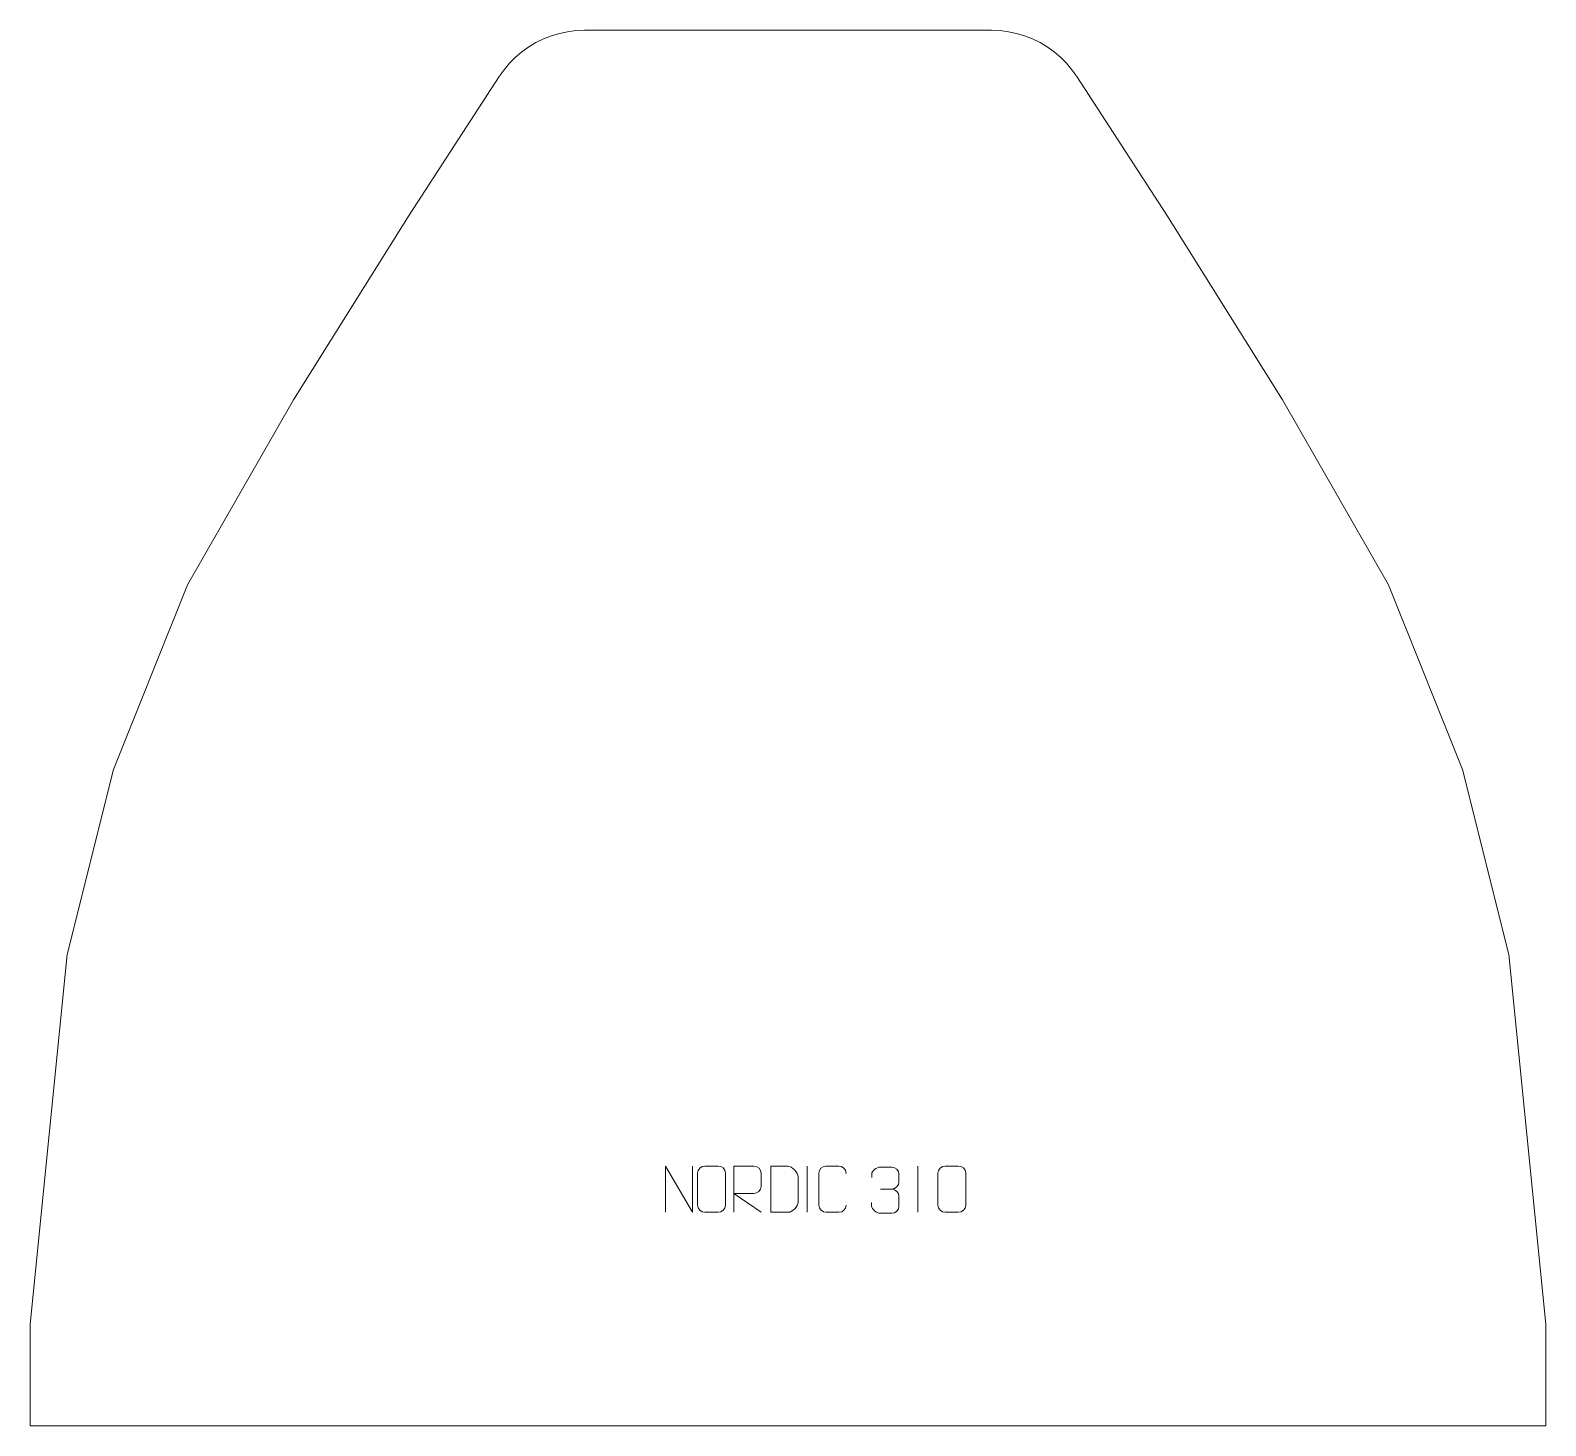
# Model space of a CAD drawing. Header units: millimetres. Extents: x -402 to 418, y 429 to 1184.
import ezdxf

# ---------------------------------------------------------------- set-up
doc = ezdxf.new("R2010")
doc.units = ezdxf.units.MM
doc.header["$MEASUREMENT"] = 0
doc.layers.add('layer 1', color=7, linetype='Continuous')

msp = doc.modelspace()

# ---------------------------------------------------------------- linework, layer by layer
at = {"layer": 'layer 1', "color": 242, "lineweight": 9}
msp.add_open_spline([(-102.0486, 1183.5716), (-102.0486, 1183.5716), (118.2945, 1183.5716), (118.2945, 1183.5716), (118.2945, 1183.5716), (118.2945, 1183.5716), (122.8441, 1183.3825), (122.8441, 1183.3825), (122.8441, 1183.3825), (122.8441, 1183.3825), (127.3628, 1182.818), (127.3628, 1182.818), (127.3628, 1182.818), (127.3628, 1182.818), (131.8191, 1181.8816), (131.8191, 1181.8816), (131.8191, 1181.8816), (131.8191, 1181.8816), (136.1823, 1180.579), (136.1823, 1180.579), (136.1823, 1180.579), (136.1823, 1180.579), (140.4229, 1178.9202), (140.4229, 1178.9202), (140.4229, 1178.9202), (140.4229, 1178.9202), (144.5114, 1176.9163), (144.5114, 1176.9163), (144.5114, 1176.9163), (144.5114, 1176.9163), (148.4208, 1174.5804), (148.4208, 1174.5804), (148.4208, 1174.5804), (148.4208, 1174.5804), (152.1224, 1171.9286), (152.1224, 1171.9286), (152.1224, 1171.9286), (152.1224, 1171.9286), (155.5918, 1168.9798), (155.5918, 1168.9798), (155.5918, 1168.9798), (155.5918, 1168.9798), (158.8061, 1165.7549), (158.8061, 1165.7549), (158.8061, 1165.7549), (158.8061, 1165.7549), (161.7414, 1162.2738), (161.7414, 1162.2738), (161.7414, 1162.2738), (161.7414, 1162.2738), (164.3793, 1158.5615), (164.3793, 1158.5615), (164.3793, 1158.5615), (164.3793, 1158.5615), (213.1237, 1083.5714), (213.1237, 1083.5714), (213.1237, 1083.5714), (213.1237, 1083.5714), (275.6238, 983.571), (275.6238, 983.571), (275.6238, 983.571), (275.6238, 983.571), (333.1234, 883.5713), (333.1234, 883.5713), (333.1234, 883.5713), (333.1234, 883.5713), (373.1229, 783.572), (373.1229, 783.572), (373.1229, 783.572), (373.1229, 783.572), (398.1237, 683.5715), (398.1237, 683.5715), (398.1237, 683.5715), (398.1237, 683.5715), (418.123, 483.5717), (418.123, 483.5717), (418.123, 483.5717), (418.123, 483.5717), (418.123, 428.5713), (418.123, 428.5713), (418.123, 428.5713), (418.123, 428.5713), (-401.8768, 428.5713), (-401.8768, 428.5713), (-401.8768, 428.5713), (-401.8768, 428.5713), (-401.8768, 483.5717), (-401.8768, 483.5717), (-401.8768, 483.5717), (-401.8768, 483.5717), (-381.8767, 683.5715), (-381.8767, 683.5715), (-381.8767, 683.5715), (-381.8767, 683.5715), (-356.8759, 783.572), (-356.8759, 783.572), (-356.8759, 783.572), (-356.8759, 783.572), (-316.8764, 883.5713), (-316.8764, 883.5713), (-316.8764, 883.5713), (-316.8764, 883.5713), (-259.3766, 983.571), (-259.3766, 983.571), (-259.3766, 983.571), (-259.3766, 983.571), (-196.8767, 1083.5714), (-196.8767, 1083.5714), (-196.8767, 1083.5714), (-196.8767, 1083.5714), (-148.1323, 1158.5615), (-148.1323, 1158.5615), (-148.1323, 1158.5615), (-148.1323, 1158.5615), (-145.4952, 1162.2738), (-145.4952, 1162.2738), (-145.4952, 1162.2738), (-145.4952, 1162.2738), (-142.5591, 1165.7549), (-142.5591, 1165.7549), (-142.5591, 1165.7549), (-142.5591, 1165.7549), (-139.3459, 1168.9798), (-139.3459, 1168.9798), (-139.3459, 1168.9798), (-139.3459, 1168.9798), (-135.8754, 1171.9286), (-135.8754, 1171.9286), (-135.8754, 1171.9286), (-135.8754, 1171.9286), (-132.1738, 1174.5804), (-132.1738, 1174.5804), (-132.1738, 1174.5804), (-132.1738, 1174.5804), (-128.2652, 1176.9163), (-128.2652, 1176.9163), (-128.2652, 1176.9163), (-128.2652, 1176.9163), (-124.1759, 1178.9202), (-124.1759, 1178.9202), (-124.1759, 1178.9202), (-124.1759, 1178.9202), (-119.9353, 1180.579), (-119.9353, 1180.579), (-119.9353, 1180.579), (-119.9353, 1180.579), (-115.5721, 1181.8816), (-115.5721, 1181.8816), (-115.5721, 1181.8816), (-115.5721, 1181.8816), (-111.1167, 1182.818), (-111.1167, 1182.818), (-111.1167, 1182.818), (-111.1167, 1182.818), (-106.5982, 1183.3825), (-106.5982, 1183.3825), (-106.5982, 1183.3825), (-106.5982, 1183.3825), (-102.0486, 1183.5716), (-102.0486, 1183.5716)], degree=3, knots=[0, 0, 0, 0, 0.02439024, 0.02439024, 0.02439024, 0.02439024, 0.04878049, 0.04878049, 0.04878049, 0.04878049, 0.07317073, 0.07317073, 0.07317073, 0.07317073, 0.09756098, 0.09756098, 0.09756098, 0.09756098, 0.12195122, 0.12195122, 0.12195122, 0.12195122, 0.14634146, 0.14634146, 0.14634146, 0.14634146, 0.17073171, 0.17073171, 0.17073171, 0.17073171, 0.19512195, 0.19512195, 0.19512195, 0.19512195, 0.2195122, 0.2195122, 0.2195122, 0.2195122, 0.24390244, 0.24390244, 0.24390244, 0.24390244, 0.26829268, 0.26829268, 0.26829268, 0.26829268, 0.29268293, 0.29268293, 0.29268293, 0.29268293, 0.31707317, 0.31707317, 0.31707317, 0.31707317, 0.34146341, 0.34146341, 0.34146341, 0.34146341, 0.36585366, 0.36585366, 0.36585366, 0.36585366, 0.3902439, 0.3902439, 0.3902439, 0.3902439, 0.41463415, 0.41463415, 0.41463415, 0.41463415, 0.43902439, 0.43902439, 0.43902439, 0.43902439, 0.46341463, 0.46341463, 0.46341463, 0.46341463, 0.48780488, 0.48780488, 0.48780488, 0.48780488, 0.51219512, 0.51219512, 0.51219512, 0.51219512, 0.53658537, 0.53658537, 0.53658537, 0.53658537, 0.56097561, 0.56097561, 0.56097561, 0.56097561, 0.58536585, 0.58536585, 0.58536585, 0.58536585, 0.6097561, 0.6097561, 0.6097561, 0.6097561, 0.63414634, 0.63414634, 0.63414634, 0.63414634, 0.65853659, 0.65853659, 0.65853659, 0.65853659, 0.68292683, 0.68292683, 0.68292683, 0.68292683, 0.70731707, 0.70731707, 0.70731707, 0.70731707, 0.73170732, 0.73170732, 0.73170732, 0.73170732, 0.75609756, 0.75609756, 0.75609756, 0.75609756, 0.7804878, 0.7804878, 0.7804878, 0.7804878, 0.80487805, 0.80487805, 0.80487805, 0.80487805, 0.82926829, 0.82926829, 0.82926829, 0.82926829, 0.85365854, 0.85365854, 0.85365854, 0.85365854, 0.87804878, 0.87804878, 0.87804878, 0.87804878, 0.90243902, 0.90243902, 0.90243902, 0.90243902, 0.92682927, 0.92682927, 0.92682927, 0.92682927, 0.95121951, 0.95121951, 0.95121951, 0.95121951, 1, 1, 1, 1], dxfattribs=at)
at = {"layer": 'layer 1', "color": 250, "lineweight": 9}
for points, knots in [([(-58.1268, 544.0531), (-58.1268, 544.0531), (-58.1268, 569.0066), (-58.1268, 569.0066), (-58.1268, 569.0066), (-58.1268, 569.0066), (-43.472, 544.0531), (-43.472, 544.0531), (-43.472, 544.0531), (-43.472, 544.0531), (-43.472, 569.0066), (-43.472, 569.0066)], [0, 0, 0, 0, 0.25, 0.25, 0.25, 0.25, 0.5, 0.5, 0.5, 0.5, 1, 1, 1, 1]), ([(-36.8126, 569.0761), (-34.4459, 569.0761), (-32.0788, 569.0761), (-29.7117, 569.0761), (-29.7117, 569.0761), (-27.7307, 569.1117), (-25.7042, 567.617), (-25.6771, 565.1743), (-25.6771, 565.1743), (-25.6775, 559.4155), (-25.6775, 553.6562), (-25.6771, 547.8966), (-25.6771, 547.8966), (-25.8193, 545.5684), (-27.5261, 544.0858), (-29.7117, 544.0749), (-29.7117, 544.0749), (-32.0847, 544.0753), (-34.4577, 544.0753), (-36.8303, 544.0749), (-36.8303, 544.0749), (-38.7892, 543.9693), (-40.7961, 545.8577), (-40.7847, 547.8792), (-40.7847, 547.8792), (-40.7844, 553.6613), (-40.7844, 559.4429), (-40.7847, 565.2242), (-40.7847, 565.2242), (-40.7804, 567.3668), (-39.0029, 569.0896), (-36.8126, 569.0761)], [0, 0, 0, 0, 0.11111111, 0.11111111, 0.11111111, 0.11111111, 0.22222222, 0.22222222, 0.22222222, 0.22222222, 0.33333333, 0.33333333, 0.33333333, 0.33333333, 0.44444444, 0.44444444, 0.44444444, 0.44444444, 0.55555556, 0.55555556, 0.55555556, 0.55555556, 0.66666667, 0.66666667, 0.66666667, 0.66666667, 0.77777778, 0.77777778, 0.77777778, 0.77777778, 1, 1, 1, 1]), ([(-21.1314, 544.0531), (-21.1314, 544.0531), (-21.1314, 569.0066), (-21.1314, 569.0066), (-21.1314, 569.0066), (-17.5366, 569.0066), (-13.9411, 569.0066), (-10.3459, 569.0066), (-10.3459, 569.0066), (-8.0206, 568.9689), (-6.4633, 567.4789), (-6.4674, 565.1125), (-6.4674, 565.1125), (-6.4678, 563.077), (-6.4678, 560.0176), (-6.4674, 557.9816), (-6.4674, 557.9816), (-6.4739, 556.1061), (-8.2862, 554.1643), (-10.2957, 554.1452), (-10.2957, 554.1452), (-10.2957, 554.1452), (-21.1314, 554.1452), (-21.1314, 554.1452), (-21.1314, 554.1452), (-21.1314, 554.1452), (-6.4767, 544.0531), (-6.4767, 544.0531)], [0, 0, 0, 0, 0.125, 0.125, 0.125, 0.125, 0.25, 0.25, 0.25, 0.25, 0.375, 0.375, 0.375, 0.375, 0.5, 0.5, 0.5, 0.5, 0.625, 0.625, 0.625, 0.625, 0.75, 0.75, 0.75, 0.75, 1, 1, 1, 1]), ([(-1.1916, 544.0812), (1.1402, 544.0816), (6.0904, 544.0576), (8.4219, 544.0573), (8.4219, 544.0573), (10.3469, 543.9519), (13.6655, 547.4935), (13.6543, 549.5108), (13.6543, 549.5108), (13.6539, 555.2809), (13.6539, 557.4506), (13.6543, 563.2199), (13.6543, 563.2199), (13.65, 565.358), (10.2755, 569.0181), (8.1231, 569.0046), (8.1231, 569.0046), (5.7974, 569.0046), (1.0731, 569.0046), (-1.253, 569.0046), (-1.253, 569.0046), (-1.2526, 563.2577), (-1.1913, 549.8285), (-1.1916, 544.0812)], [0, 0, 0, 0, 0.14285714, 0.14285714, 0.14285714, 0.14285714, 0.28571429, 0.28571429, 0.28571429, 0.28571429, 0.42857143, 0.42857143, 0.42857143, 0.42857143, 0.57142857, 0.57142857, 0.57142857, 0.57142857, 0.71428571, 0.71428571, 0.71428571, 0.71428571, 1, 1, 1, 1]), ([(39.6237, 547.8708), (39.4839, 545.5474), (37.8067, 544.0678), (35.659, 544.057), (35.659, 544.057), (33.3271, 544.0574), (30.9952, 544.0574), (28.6637, 544.057), (28.6637, 544.057), (26.7387, 543.9516), (24.7666, 545.8361), (24.7778, 547.8534), (24.7778, 547.8534), (24.7782, 553.6235), (24.7782, 559.3932), (24.7778, 565.1625), (24.7778, 565.1625), (24.782, 567.3006), (26.5287, 569.0198), (28.6811, 569.0063), (28.6811, 569.0063), (31.0068, 569.0063), (33.3329, 569.0063), (35.659, 569.0063), (35.659, 569.0063), (37.6056, 569.0418), (39.597, 567.5503), (39.6237, 565.1127)], [0, 0, 0, 0, 0.125, 0.125, 0.125, 0.125, 0.25, 0.25, 0.25, 0.25, 0.375, 0.375, 0.375, 0.375, 0.5, 0.5, 0.5, 0.5, 0.625, 0.625, 0.625, 0.625, 0.75, 0.75, 0.75, 0.75, 1, 1, 1, 1]), ([(53.4166, 562.775), (53.4166, 562.775), (53.4166, 564.6322), (53.4166, 564.6322), (53.4166, 564.6322), (53.4023, 566.3741), (56.0668, 568.4922), (58.1259, 568.4695), (58.1259, 568.4695), (60.19, 568.4695), (62.254, 568.4695), (64.3177, 568.4695), (64.3177, 568.4695), (66.5122, 568.4783), (68.1105, 566.6315), (68.1549, 564.7194), (68.1549, 564.7194), (68.1545, 563.2843), (68.1545, 561.8492), (68.1549, 560.4137), (68.1549, 560.4137), (68.1063, 558.7602), (66.5037, 556.5302), (64.3054, 556.5402), (64.3054, 556.5402), (66.5091, 556.529), (68.1171, 554.7258), (68.1711, 552.6663), (68.1711, 552.6663), (68.1707, 550.8816), (68.1707, 549.0969), (68.1711, 547.3118), (68.1711, 547.3118), (68.1812, 545.2504), (66.1263, 543.4873), (64.3054, 543.4954), (64.3054, 543.4954), (62.2401, 543.4957), (60.1749, 543.4957), (58.1093, 543.4954), (58.1093, 543.4954), (55.9407, 543.5069), (53.4097, 545.9071), (53.3911, 547.3689), (53.3911, 547.3689), (53.3911, 547.3689), (53.3911, 549.2775), (53.3911, 549.2775)], [0, 0, 0, 0, 0.07692308, 0.07692308, 0.07692308, 0.07692308, 0.15384615, 0.15384615, 0.15384615, 0.15384615, 0.23076923, 0.23076923, 0.23076923, 0.23076923, 0.30769231, 0.30769231, 0.30769231, 0.30769231, 0.38461538, 0.38461538, 0.38461538, 0.38461538, 0.46153846, 0.46153846, 0.46153846, 0.46153846, 0.53846154, 0.53846154, 0.53846154, 0.53846154, 0.61538462, 0.61538462, 0.61538462, 0.61538462, 0.69230769, 0.69230769, 0.69230769, 0.69230769, 0.76923077, 0.76923077, 0.76923077, 0.76923077, 0.84615385, 0.84615385, 0.84615385, 0.84615385, 1, 1, 1, 1]), ([(93.1874, 569.0761), (95.5541, 569.0761), (97.9212, 569.0761), (100.2883, 569.0761), (100.2883, 569.0761), (102.2693, 569.1117), (104.2958, 567.617), (104.3229, 565.1743), (104.3229, 565.1743), (104.3225, 559.4155), (104.3225, 553.6562), (104.3229, 547.8966), (104.3229, 547.8966), (104.1807, 545.5684), (102.4739, 544.0858), (100.2883, 544.0749), (100.2883, 544.0749), (97.9153, 544.0753), (95.5423, 544.0753), (93.1697, 544.0749), (93.1697, 544.0749), (91.2108, 543.9693), (89.2039, 545.8577), (89.2153, 547.8792), (89.2153, 547.8792), (89.2156, 553.6613), (89.2156, 559.4429), (89.2153, 565.2242), (89.2153, 565.2242), (89.2196, 567.3668), (90.9971, 569.0896), (93.1874, 569.0761)], [0, 0, 0, 0, 0.11111111, 0.11111111, 0.11111111, 0.11111111, 0.22222222, 0.22222222, 0.22222222, 0.22222222, 0.33333333, 0.33333333, 0.33333333, 0.33333333, 0.44444444, 0.44444444, 0.44444444, 0.44444444, 0.55555556, 0.55555556, 0.55555556, 0.55555556, 0.66666667, 0.66666667, 0.66666667, 0.66666667, 0.77777778, 0.77777778, 0.77777778, 0.77777778, 1, 1, 1, 1]), ([(93.1902, 569.0611), (95.5563, 569.0611), (97.9228, 569.0611), (100.2893, 569.0611), (100.2893, 569.0611), (102.2698, 569.0967), (104.2958, 567.6024), (104.3229, 565.1603), (104.3229, 565.1603), (104.3225, 559.4029), (104.3225, 553.6451), (104.3229, 547.8869), (104.3229, 547.8869), (104.1808, 545.5593), (102.4744, 544.077), (100.2893, 544.0662), (100.2893, 544.0662), (97.9169, 544.0666), (95.5445, 544.0666), (93.1725, 544.0662), (93.1725, 544.0662), (91.214, 543.9606), (89.2076, 545.8485), (89.219, 547.8695), (89.219, 547.8695), (89.2194, 553.6501), (89.2194, 559.4304), (89.219, 565.2102), (89.219, 565.2102), (89.2233, 567.3522), (91.0004, 569.0747), (93.1902, 569.0611)], [0, 0, 0, 0, 0.11111111, 0.11111111, 0.11111111, 0.11111111, 0.22222222, 0.22222222, 0.22222222, 0.22222222, 0.33333333, 0.33333333, 0.33333333, 0.33333333, 0.44444444, 0.44444444, 0.44444444, 0.44444444, 0.55555556, 0.55555556, 0.55555556, 0.55555556, 0.66666667, 0.66666667, 0.66666667, 0.66666667, 0.77777778, 0.77777778, 0.77777778, 0.77777778, 1, 1, 1, 1])]:
    msp.add_open_spline(points, degree=3, knots=knots, dxfattribs=at)
for points in [[(18.4229, 569.0169), (18.4229, 569.0169), (18.4229, 544.0428), (18.4229, 544.0428)], [(78.4229, 569.0169), (78.4229, 569.0169), (78.4229, 544.0428), (78.4229, 544.0428)], [(58.1263, 556.5298), (58.1263, 556.5298), (64.3227, 556.5298), (64.3227, 556.5298)]]:
    msp.add_open_spline(points, degree=3, dxfattribs=at)

doc.saveas('drawing.dxf')
